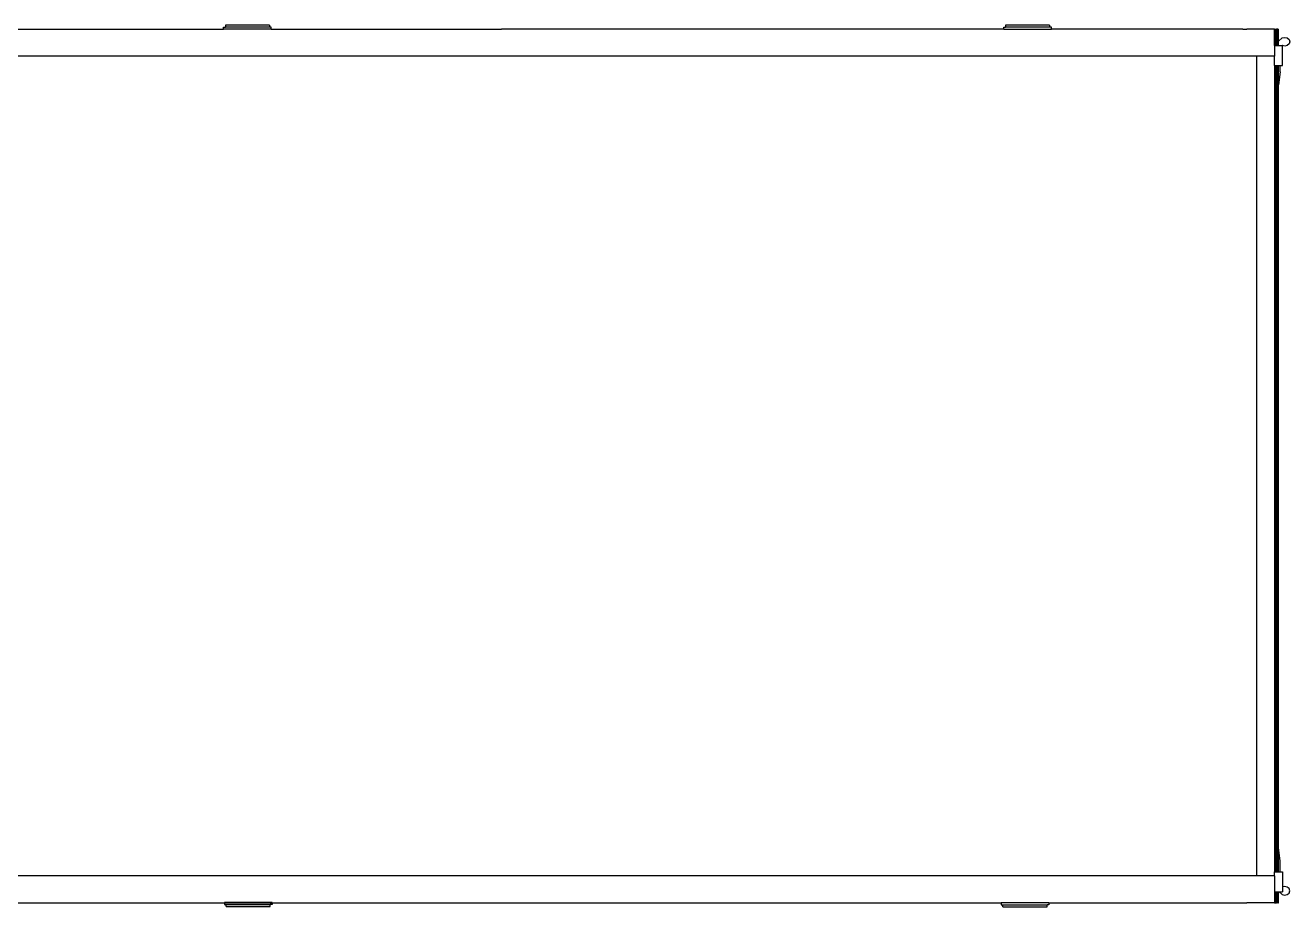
# Model space of a CAD drawing. Header units: millimetres. Extents: x 44692 to 333458, y -26854 to 14445.
# Drawn here: x 117386 to 120341, y -7673 to -5613 of the extents above; entities that cross this region are included whole.
import ezdxf

# ---------------------------------------------------------------- set-up
doc = ezdxf.new("R2010")
doc.units = ezdxf.units.MM
doc.header["$LTSCALE"] = 100
doc.layers.add('Transporte semielaborado', color=30, linetype='Continuous')

msp = doc.modelspace()

# ---------------------------------------------------------------- linework, layer by layer
at = {"layer": 'Transporte semielaborado'}
for p, q in [((117853.71, -5613.094), (117853.71, -5617.733)), ((117956.786, -5613.096), (117853.71, -5613.094)), ((117956.786, -5613.096), (117956.785, -5617.734)), ((119676.717, -5613.094), (119676.717, -5617.733)), ((119779.793, -5613.096), (119676.717, -5613.094)), ((119779.793, -5613.096), (119779.793, -5617.734)), ((116728.305, -5622.371), (117849.586, -5622.371)), ((117849.586, -5622.371), (117849.586, -5617.732)), ((117849.586, -5617.732), (117853.71, -5617.733)), ((117960.909, -5622.373), (117849.586, -5622.371)), ((117956.785, -5617.734), (117853.71, -5617.733)), ((117960.909, -5617.734), (117956.785, -5617.734)), ((117960.909, -5622.373), (117960.909, -5617.734)), ((117960.909, -5622.373), (118498.91, -5622.371)), ((118498.91, -5622.371), (118498.91, -5622.906)), ((119185.407, -5622.371), (118498.91, -5622.371)), ((119185.407, -5622.371), (119185.407, -5622.906)), ((119672.593, -5622.371), (119185.407, -5622.371)), ((119672.593, -5622.371), (119672.593, -5617.732)), ((119672.593, -5617.732), (119676.717, -5617.733)), ((119672.593, -5622.371), (119780.757, -5622.373)), ((119779.793, -5617.734), (119676.717, -5617.733)), ((119783.917, -5617.734), (119779.793, -5617.734)), ((119780.757, -5622.373), (119781.461, -5622.371)), ((119781.979, -5622.371), (119781.461, -5622.371)), ((119781.979, -5622.371), (119782.458, -5622.373)), ((119782.458, -5622.373), (119782.886, -5622.371)), ((119783.252, -5622.373), (119782.886, -5622.371)), ((119783.252, -5622.373), (119783.548, -5622.371)), ((119783.548, -5622.371), (119783.766, -5622.371)), ((119783.766, -5622.371), (119783.917, -5622.373)), ((119783.917, -5622.373), (119783.917, -5617.734)), ((120231.201, -5622.371), (119783.917, -5622.373)), ((120231.201, -5622.371), (120240.478, -5622.371)), ((120231.201, -5622.906), (120231.201, -5622.371)), ((120240.478, -5622.906), (120240.478, -5622.371)), ((120305.416, -5622.371), (120240.478, -5622.371)), ((120305.416, -5622.371), (120307.589, -5622.371)), ((120305.416, -5660.61), (120305.416, -5622.371)), ((120307.589, -5622.371), (120309.769, -5622.371)), ((120307.589, -5660.61), (120307.589, -5622.371)), ((120310.859, -5622.371), (120309.769, -5622.371)), ((120309.769, -5660.61), (120309.769, -5622.371)), ((120312.804, -5622.371), (120310.859, -5622.371)), ((120310.859, -5660.61), (120310.859, -5622.371)), ((120312.804, -5622.371), (120314.693, -5622.371)), ((120312.804, -5660.61), (120312.804, -5622.371)), ((120314.693, -5650.387), (120314.693, -5622.371)), ((120314.693, -5650.387), (120323.365, -5642.676)), ((120323.365, -5642.676), (120329.163, -5641.295)), ((120329.163, -5641.295), (120334.961, -5642.676)), ((120334.961, -5642.676), (120339.205, -5646.45)), ((120305.416, -5660.61), (120307.589, -5660.61)), ((120305.416, -5660.61), (120305.416, -5684.919)), ((120307.589, -5660.61), (120309.769, -5660.61)), ((120309.769, -5660.61), (120310.859, -5660.61)), ((120310.859, -5660.61), (120312.804, -5660.61)), ((120312.804, -5660.61), (120314.693, -5660.61)), ((120314.693, -5660.61), (120314.693, -5650.387)), ((120314.693, -5660.61), (120323.3, -5660.61)), ((120323.3, -5660.61), (120323.365, -5660.536)), ((120323.3, -5660.61), (120323.677, -5660.61)), ((120323.677, -5660.61), (120323.365, -5660.536)), ((120323.677, -5660.61), (120323.97, -5660.61)), ((120323.97, -5660.68), (120323.97, -5660.61)), ((120329.163, -5661.917), (120323.97, -5660.68)), ((120323.97, -5706.995), (120323.97, -5660.68)), ((120334.961, -5660.536), (120329.163, -5661.917)), ((120339.205, -5656.762), (120334.961, -5660.536)), ((120339.205, -5646.45), (120340.759, -5651.606)), ((120340.759, -5651.606), (120339.205, -5656.762)), ((117463.811, -5684.919), (116842.253, -5684.919)), ((118085.369, -5684.919), (117463.811, -5684.919)), ((118706.927, -5684.919), (118085.369, -5684.919)), ((119328.485, -5684.919), (118706.927, -5684.919)), ((119950.043, -5684.919), (119328.485, -5684.919)), ((120262.773, -5684.919), (119950.043, -5684.919)), ((120305.416, -5684.919), (120262.773, -5684.919)), ((120262.773, -5684.919), (120262.773, -7600.759)), ((120305.416, -5706.995), (120305.416, -5684.919)), ((120305.416, -5706.995), (120307.589, -5706.995)), ((120305.416, -5706.995), (120305.416, -7591.258)), ((120307.589, -7591.258), (120307.589, -5706.995)), ((120307.589, -5706.995), (120309.769, -5706.995)), ((120309.769, -7591.258), (120309.769, -5706.995)), ((120309.769, -5706.995), (120310.859, -5706.995)), ((120310.859, -7591.258), (120310.859, -5706.995)), ((120310.859, -5706.995), (120312.804, -5706.995)), ((120312.804, -7591.258), (120312.804, -5706.995)), ((120312.804, -5706.995), (120314.693, -5706.995)), ((120314.693, -5752.17), (120314.693, -5706.995)), ((120314.693, -5706.995), (120318.294, -5706.995)), ((120318.294, -5721.662), (120314.693, -5752.17)), ((120318.294, -5721.662), (120318.294, -5706.995)), ((120318.294, -5706.995), (120323.97, -5706.995)), ((120314.693, -7534.905), (120314.693, -5752.17)), ((120318.294, -7565.413), (120314.693, -7534.905)), ((120314.693, -7591.258), (120314.693, -7534.905)), ((120305.416, -7600.759), (120305.416, -7591.258)), ((120305.416, -7591.258), (120307.589, -7591.258)), ((120307.589, -7591.258), (120309.769, -7591.258)), ((120309.769, -7591.258), (120310.859, -7591.258)), ((120310.859, -7591.258), (120312.804, -7591.258)), ((120312.804, -7591.258), (120314.693, -7591.258)), ((120314.693, -7591.258), (120318.294, -7591.258)), ((120318.294, -7591.258), (120318.294, -7565.413)), ((120318.294, -7591.258), (120323.97, -7591.258)), ((120323.97, -7591.258), (120323.97, -7626.395)), ((117463.811, -7600.759), (116842.253, -7600.759)), ((118085.369, -7600.759), (117463.811, -7600.759)), ((118706.927, -7600.759), (118085.369, -7600.759)), ((119328.485, -7600.759), (118706.927, -7600.759)), ((119950.043, -7600.759), (119328.485, -7600.759)), ((120262.773, -7600.759), (119950.043, -7600.759)), ((120305.416, -7600.759), (120262.773, -7600.759)), ((120305.416, -7600.759), (120305.416, -7637.643)), ((120305.416, -7637.643), (120307.589, -7637.643)), ((120305.416, -7637.643), (120305.416, -7663.308)), ((120307.589, -7663.308), (120307.589, -7637.643)), ((120307.589, -7637.643), (120309.769, -7637.643)), ((120309.769, -7663.308), (120309.769, -7637.643)), ((120309.769, -7637.643), (120310.859, -7637.643)), ((120310.859, -7663.308), (120310.859, -7637.643)), ((120310.859, -7637.643), (120312.804, -7637.643)), ((120312.804, -7663.308), (120312.804, -7637.643)), ((120312.804, -7637.643), (120314.693, -7637.643)), ((120314.693, -7663.308), (120314.693, -7637.643)), ((120314.693, -7637.643), (120315.767, -7637.643)), ((120315.767, -7637.643), (120323.97, -7637.643)), ((120323.365, -7644.399), (120315.767, -7637.643)), ((120323.365, -7644.399), (120329.163, -7645.781)), ((120329.163, -7625.158), (120323.97, -7626.395)), ((120323.97, -7626.395), (120323.97, -7637.643)), ((120334.961, -7626.54), (120329.163, -7625.158)), ((120329.163, -7645.781), (120334.961, -7644.399)), ((120339.205, -7630.314), (120334.961, -7626.54)), ((120334.961, -7644.399), (120339.205, -7640.625)), ((120340.759, -7635.469), (120339.205, -7630.314)), ((120339.205, -7640.625), (120340.759, -7635.469)), ((116728.305, -7663.308), (117851.353, -7663.308)), ((117851.353, -7662.931), (117851.353, -7663.308)), ((117962.677, -7662.932), (117851.353, -7662.931)), ((117851.353, -7663.308), (117851.353, -7667.569)), ((117851.353, -7663.308), (117962.677, -7663.308)), ((117851.353, -7667.569), (117855.477, -7667.569)), ((117855.477, -7672.208), (117855.477, -7667.569)), ((117855.477, -7667.569), (117958.553, -7667.571)), ((117855.477, -7672.208), (117958.553, -7672.209)), ((117958.553, -7672.209), (117958.553, -7667.571)), ((117962.677, -7667.571), (117958.553, -7667.571)), ((117962.677, -7662.932), (117962.677, -7663.308)), ((117962.677, -7663.308), (118450.199, -7663.308)), ((117962.677, -7663.308), (117962.677, -7667.571)), ((118450.199, -7663.308), (118450.199, -7662.773)), ((118450.199, -7663.308), (119118.142, -7663.308)), ((119118.142, -7663.308), (119118.142, -7662.773)), ((119118.142, -7663.308), (119666.458, -7663.308)), ((119666.458, -7663.308), (119666.458, -7667.946)), ((119777.782, -7663.31), (119666.458, -7663.308)), ((119666.458, -7667.946), (119670.582, -7667.946)), ((119670.582, -7672.585), (119670.582, -7667.946)), ((119670.582, -7667.946), (119773.658, -7667.948)), ((119670.582, -7672.585), (119773.658, -7672.586)), ((119773.658, -7672.586), (119773.658, -7667.948)), ((119777.782, -7667.948), (119773.658, -7667.948)), ((119777.782, -7663.31), (120231.201, -7663.308)), ((119777.782, -7663.31), (119777.782, -7667.948)), ((120231.201, -7663.308), (120231.201, -7662.773)), ((120231.201, -7663.308), (120240.478, -7663.308)), ((120240.478, -7663.308), (120240.478, -7662.773)), ((120305.416, -7663.308), (120240.478, -7663.308)), ((120305.416, -7663.308), (120307.589, -7663.308)), ((120307.589, -7663.308), (120309.769, -7663.308)), ((120310.859, -7663.308), (120309.769, -7663.308)), ((120312.804, -7663.308), (120310.859, -7663.308)), ((120312.804, -7663.308), (120314.693, -7663.308))]:
    msp.add_line(p, q, dxfattribs=at)

doc.saveas('drawing.dxf')
